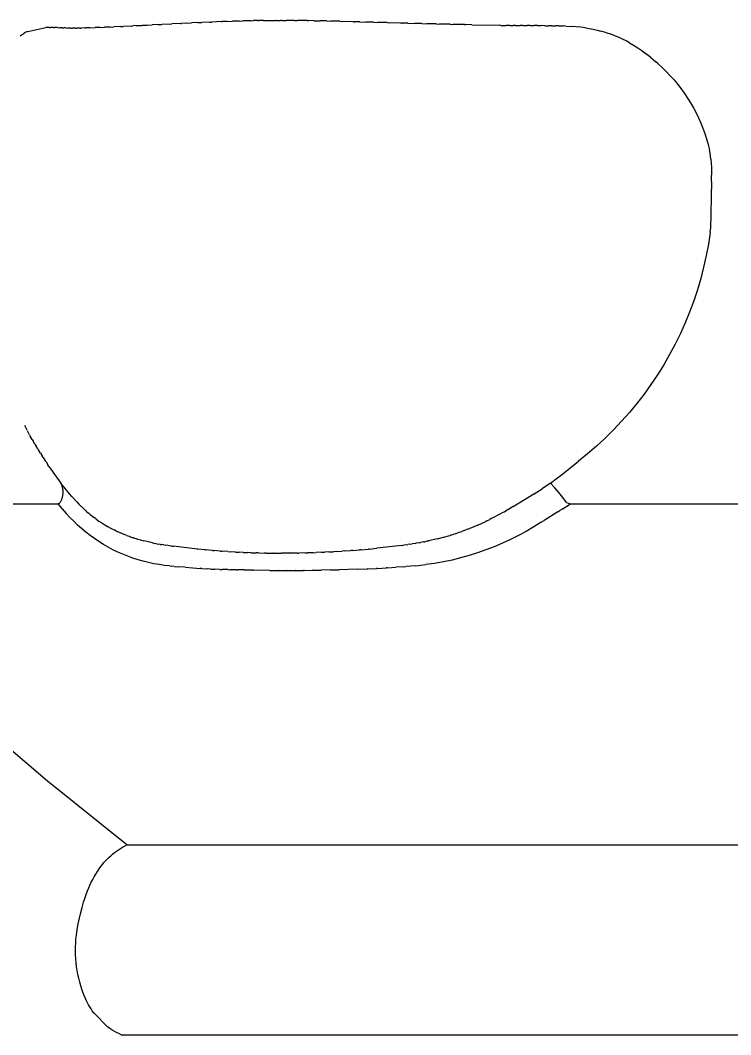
# Model space of a CAD drawing. Header units: millimetres. Extents: x 311 to 4068, y 1050 to 3803.
# Drawn here: x 945.37 to 966.59, y 3406.39 to 3436.69 of the extents above; entities that cross this region are included whole.
import ezdxf

# ---------------------------------------------------------------- set-up
doc = ezdxf.new("R2010")
doc.units = ezdxf.units.MM
doc.layers.add('ZANO_R', color=7, linetype='Continuous', lineweight=0)
doc.layers.add('ZANO_W', color=1, linetype='Continuous', lineweight=0)
doc.styles.get("Standard").update_dxf_attribs({"font": 'ARIALUNI.TTF'})
doc.dimstyles.new('pl i ang', dxfattribs={"dimtxt": 50, "dimasz": 50, "dimexe": 1.25, "dimexo": 0.625, "dimgap": 10, "dimtad": 1, "dimtoh": 1, "dimtxsty": 'Standard', "dimcen": 2.5, "dimclrd": 1, "dimclre": 1, "dimclrt": 1, "dimadec": 0, "dimazin": 0, "dimtfac": 1, "dimtmove": 0, "dimatfit": 3, "dimfxl": 1, "dimarcsym": 1})

# ---------------------------------------------------------------- blocks, each defined once
blk = doc.blocks.new('*D409')
at = {"layer": 'ZANO_W', "color": 1, "lineweight": -2}
for p, q in [((748.743, 3712.066), (1183.473, 3712.066)), ((1173.473, 3672.066), (1173.473, 2589.419)), ((1034.368, 2549.419), (1183.473, 2549.419))]:
    blk.add_line(p, q, dxfattribs=at)
at = {"layer": 'ZANO_W', "color": 1}
for points in [[(1180.14, 3672.066), (1166.807, 3672.066), (1173.473, 3712.066)], [(1166.807, 2589.419), (1180.14, 2589.419), (1173.473, 2549.419)]]:
    blk.add_solid(points, dxfattribs=at)
at = {"layer": 'ZANO_W', "color": 1, "insert": (1143.037, 3130.743), "char_height": 40, "attachment_point": 5, "rotation": 90}
blk.add_mtext('1163', dxfattribs=at)

msp = doc.modelspace()

# ---------------------------------------------------------------- linework, layer by layer
at = {"layer": 'ZANO_R'}
for p, q in [((950.671, 3436.623), (950.786, 3436.628)), ((951.02, 3436.638), (950.786, 3436.628)), ((951.02, 3436.638), (951.089, 3436.641)), ((951.372, 3436.653), (951.089, 3436.641)), ((951.372, 3436.653), (951.394, 3436.654)), ((951.55, 3436.66), (951.394, 3436.654)), ((951.55, 3436.66), (951.703, 3436.665)), ((951.907, 3436.672), (951.703, 3436.665)), ((951.907, 3436.672), (952.016, 3436.675)), ((952.268, 3436.682), (952.016, 3436.675)), ((952.268, 3436.682), (952.333, 3436.684)), ((952.45, 3436.686), (952.333, 3436.684)), ((952.45, 3436.686), (952.493, 3436.687)), ((952.632, 3436.689), (952.493, 3436.687)), ((952.632, 3436.689), (952.979, 3436.692)), ((953, 3436.692), (952.979, 3436.692)), ((953, 3436.692), (953.142, 3436.692)), ((953.185, 3436.692), (953.142, 3436.692)), ((953.185, 3436.692), (953.307, 3436.692)), ((953.56, 3436.69), (953.307, 3436.692)), ((953.56, 3436.69), (953.638, 3436.689)), ((953.939, 3436.685), (953.638, 3436.689)), ((953.939, 3436.685), (953.972, 3436.685)), ((954.131, 3436.682), (953.972, 3436.685)), ((954.131, 3436.682), (954.324, 3436.677)), ((954.519, 3436.673), (954.324, 3436.678)), ((954.519, 3436.673), (954.648, 3436.67)), ((954.912, 3436.663), (954.648, 3436.67)), ((954.912, 3436.663), (954.991, 3436.661)), ((955.31, 3436.652), (954.991, 3436.661)), ((955.31, 3436.652), (955.337, 3436.651)), ((955.51, 3436.647), (955.337, 3436.652)), ((955.51, 3436.647), (955.688, 3436.642)), ((955.914, 3436.635), (955.688, 3436.642)), ((955.914, 3436.635), (956.043, 3436.631)), ((956.323, 3436.623), (956.043, 3436.631)), ((945.535, 3436.334), (945.505, 3436.319)), ((945.566, 3436.349), (945.535, 3436.334)), ((945.597, 3436.363), (945.566, 3436.349)), ((945.597, 3436.363), (946.129, 3436.476)), ((946.234, 3436.478), (946.129, 3436.476)), ((946.234, 3436.478), (946.269, 3436.478)), ((946.354, 3436.477), (946.269, 3436.478)), ((946.354, 3436.477), (946.403, 3436.476)), ((946.479, 3436.473), (946.403, 3436.476)), ((946.479, 3436.473), (946.534, 3436.471)), ((946.608, 3436.469), (946.534, 3436.471)), ((946.608, 3436.469), (946.663, 3436.467)), ((946.74, 3436.465), (946.663, 3436.467)), ((946.74, 3436.465), (946.794, 3436.463)), ((946.876, 3436.462), (946.794, 3436.463)), ((946.876, 3436.462), (946.926, 3436.461)), ((947.015, 3436.461), (946.926, 3436.461)), ((947.015, 3436.461), (947.059, 3436.461)), ((947.156, 3436.462), (947.059, 3436.461)), ((947.156, 3436.462), (947.193, 3436.462)), ((947.299, 3436.464), (947.193, 3436.462)), ((947.299, 3436.464), (947.328, 3436.465)), ((947.447, 3436.468), (947.328, 3436.465)), ((947.447, 3436.468), (947.603, 3436.473)), ((947.748, 3436.478), (947.603, 3436.473)), ((947.748, 3436.478), (947.881, 3436.483)), ((948.053, 3436.491), (947.881, 3436.483)), ((948.053, 3436.491), (948.162, 3436.496)), ((948.363, 3436.505), (948.162, 3436.496)), ((948.363, 3436.505), (948.444, 3436.509)), ((948.677, 3436.521), (948.444, 3436.509)), ((948.677, 3436.521), (948.731, 3436.524)), ((948.997, 3436.537), (948.731, 3436.524)), ((948.836, 3436.529), (949.308, 3436.553)), ((949.158, 3436.546), (949.019, 3436.539)), ((949.486, 3436.563), (949.308, 3436.554)), ((949.486, 3436.563), (949.598, 3436.569)), ((949.818, 3436.58), (949.598, 3436.569)), ((949.818, 3436.58), (949.892, 3436.584)), ((950.156, 3436.597), (949.892, 3436.584)), ((950.156, 3436.597), (950.187, 3436.599)), ((950.326, 3436.606), (950.187, 3436.599)), ((950.326, 3436.606), (950.485, 3436.614)), ((950.671, 3436.623), (950.485, 3436.614)), ((956.323, 3436.623), (956.403, 3436.621)), ((956.736, 3436.612), (956.403, 3436.621)), ((956.736, 3436.612), (956.769, 3436.611)), ((956.944, 3436.606), (956.769, 3436.611)), ((956.944, 3436.606), (957.138, 3436.601)), ((957.363, 3436.595), (957.138, 3436.601)), ((957.363, 3436.595), (957.513, 3436.591)), ((957.785, 3436.584), (957.513, 3436.591)), ((957.785, 3436.584), (957.894, 3436.581)), ((958.211, 3436.574), (957.894, 3436.581)), ((958.211, 3436.574), (958.283, 3436.572)), ((958.639, 3436.564), (958.283, 3436.572)), ((958.639, 3436.564), (958.674, 3436.563)), ((958.855, 3436.559), (958.674, 3436.563)), ((958.855, 3436.559), (959.68, 3436.543)), ((959.722, 3436.542), (959.68, 3436.543)), ((959.722, 3436.542), (959.885, 3436.54)), ((959.993, 3436.539), (959.885, 3436.54)), ((959.993, 3436.539), (960.091, 3436.537)), ((960.159, 3436.537), (960.091, 3436.537)), ((960.159, 3436.537), (960.297, 3436.536)), ((960.379, 3436.535), (960.297, 3436.535)), ((960.379, 3436.535), (960.506, 3436.534)), ((960.598, 3436.534), (960.506, 3436.534)), ((960.598, 3436.534), (960.715, 3436.533)), ((960.817, 3436.533), (960.715, 3436.533)), ((960.817, 3436.533), (960.928, 3436.533)), ((961.033, 3436.532), (960.928, 3436.533)), ((961.033, 3436.532), (961.143, 3436.532)), ((961.247, 3436.531), (961.143, 3436.532)), ((961.247, 3436.531), (961.367, 3436.529)), ((961.456, 3436.527), (961.367, 3436.529)), ((961.456, 3436.527), (961.59, 3436.523)), ((961.661, 3436.52), (961.59, 3436.523)), ((961.661, 3436.52), (961.825, 3436.511)), ((961.967, 3436.499), (961.825, 3436.511)), ((962.108, 3436.484), (961.967, 3436.499)), ((962.249, 3436.466), (962.108, 3436.484)), ((962.249, 3436.466), (962.365, 3436.447)), ((962.365, 3436.447), (962.481, 3436.424)), ((962.481, 3436.424), (962.596, 3436.399)), ((962.596, 3436.399), (962.71, 3436.37)), ((962.821, 3436.338), (962.71, 3436.37)), ((962.931, 3436.302), (962.821, 3436.338)), ((945.367, 3436.233), (945.402, 3436.257)), ((945.402, 3436.257), (945.438, 3436.28)), ((945.438, 3436.28), (945.475, 3436.302)), ((945.505, 3436.319), (945.475, 3436.302)), ((963.04, 3436.264), (962.931, 3436.302)), ((963.148, 3436.221), (963.04, 3436.264)), ((963.254, 3436.176), (963.148, 3436.221)), ((963.359, 3436.127), (963.254, 3436.176)), ((963.462, 3436.075), (963.359, 3436.127)), ((963.564, 3436.02), (963.462, 3436.075)), ((963.564, 3436.02), (963.688, 3435.947)), ((963.688, 3435.947), (963.81, 3435.87)), ((963.81, 3435.87), (963.929, 3435.789)), ((963.929, 3435.789), (964.045, 3435.704)), ((964.122, 3435.645), (964.045, 3435.704)), ((964.122, 3435.645), (964.125, 3435.643)), ((964.198, 3435.583), (964.125, 3435.643)), ((964.198, 3435.583), (964.274, 3435.52)), ((964.274, 3435.52), (964.348, 3435.456)), ((964.422, 3435.389), (964.348, 3435.456)), ((964.422, 3435.389), (964.547, 3435.276)), ((964.547, 3435.276), (964.667, 3435.158)), ((964.667, 3435.158), (964.784, 3435.036)), ((964.784, 3435.036), (964.896, 3434.91)), ((964.896, 3434.91), (965.004, 3434.78)), ((965.004, 3434.78), (965.108, 3434.647)), ((965.108, 3434.647), (965.206, 3434.51)), ((965.206, 3434.51), (965.3, 3434.37)), ((965.3, 3434.37), (965.389, 3434.226)), ((965.389, 3434.226), (965.473, 3434.08)), ((965.473, 3434.08), (965.552, 3433.931)), ((965.552, 3433.931), (965.626, 3433.779)), ((965.626, 3433.779), (965.694, 3433.625)), ((965.694, 3433.625), (965.757, 3433.469)), ((965.757, 3433.469), (965.815, 3433.31)), ((965.815, 3433.31), (965.867, 3433.149)), ((965.867, 3433.149), (965.914, 3432.987)), ((965.914, 3432.987), (965.955, 3432.824)), ((965.972, 3432.729), (965.955, 3432.824)), ((965.987, 3432.635), (965.972, 3432.729)), ((965.998, 3432.54), (965.987, 3432.635)), ((965.998, 3432.54), (966.008, 3432.422)), ((966.008, 3432.422), (966.015, 3432.303)), ((966.015, 3432.303), (966.017, 3432.185)), ((966.017, 3432.185), (966.017, 3432.066)), ((966.016, 3431.878), (965.983, 3430.462)), ((966.016, 3431.878), (966.017, 3432.066)), ((965.974, 3430.357), (965.921, 3430.009)), ((965.974, 3430.357), (965.983, 3430.462)), ((965.921, 3430.009), (965.857, 3429.664)), ((965.857, 3429.664), (965.78, 3429.32)), ((965.78, 3429.32), (965.693, 3428.98)), ((965.693, 3428.98), (965.593, 3428.643)), ((965.593, 3428.643), (965.483, 3428.309)), ((965.483, 3428.309), (965.361, 3427.979)), ((965.361, 3427.979), (965.228, 3427.654)), ((965.228, 3427.654), (965.084, 3427.333)), ((965.084, 3427.333), (964.929, 3427.017)), ((964.929, 3427.017), (964.764, 3426.707)), ((964.764, 3426.707), (964.589, 3426.402)), ((964.589, 3426.402), (964.403, 3426.104)), ((964.403, 3426.104), (964.207, 3425.812)), ((964.207, 3425.812), (964.002, 3425.527)), ((964.002, 3425.527), (963.787, 3425.248)), ((963.787, 3425.248), (963.562, 3424.978)), ((963.562, 3424.978), (963.329, 3424.715)), ((945.568, 3424.451), (945.498, 3424.584)), ((963.329, 3424.715), (963.087, 3424.46)), ((945.646, 3424.309), (945.58, 3424.428)), ((945.646, 3424.31), (945.665, 3424.275)), ((945.725, 3424.169), (945.665, 3424.275)), ((962.837, 3424.213), (962.578, 3423.975)), ((963.087, 3424.46), (962.837, 3424.213)), ((945.725, 3424.169), (945.751, 3424.124)), ((945.805, 3424.032), (945.751, 3424.124)), ((945.805, 3424.032), (945.839, 3423.974)), ((945.886, 3423.896), (945.839, 3423.974)), ((962.578, 3423.975), (962.311, 3423.746)), ((945.886, 3423.896), (945.929, 3423.827)), ((945.968, 3423.762), (945.928, 3423.827)), ((945.969, 3423.762), (946.019, 3423.681)), ((946.051, 3423.63), (946.019, 3423.681)), ((946.052, 3423.63), (946.11, 3423.538)), ((962.311, 3423.746), (962.037, 3423.526)), ((946.136, 3423.499), (946.11, 3423.538)), ((946.136, 3423.499), (946.203, 3423.397)), ((946.221, 3423.369), (946.203, 3423.397)), ((946.221, 3423.369), (946.296, 3423.259)), ((961.628, 3423.187), (962.037, 3423.526)), ((946.309, 3423.24), (946.296, 3423.259)), ((946.309, 3423.24), (946.39, 3423.124)), ((946.398, 3423.113), (946.39, 3423.124)), ((946.398, 3423.113), (946.582, 3422.862)), ((961.207, 3422.862), (961.628, 3423.187)), ((946.582, 3422.862), (946.59, 3422.842)), ((946.708, 3422.703), (946.582, 3422.862)), ((946.59, 3422.842), (946.598, 3422.822)), ((946.598, 3422.822), (946.605, 3422.801)), ((946.605, 3422.801), (946.611, 3422.78)), ((946.611, 3422.78), (946.617, 3422.759)), ((946.617, 3422.759), (946.622, 3422.737)), ((946.622, 3422.737), (946.626, 3422.716)), ((946.626, 3422.716), (946.63, 3422.694)), ((946.63, 3422.694), (946.632, 3422.673)), ((946.839, 3422.547), (946.708, 3422.703)), ((960.718, 3422.55), (960.956, 3422.702)), ((961.207, 3422.862), (960.956, 3422.702)), ((961.333, 3422.726), (961.207, 3422.862)), ((961.455, 3422.585), (961.333, 3422.726)), ((946.6, 3422.392), (946.593, 3422.371)), ((946.607, 3422.412), (946.6, 3422.392)), ((946.613, 3422.433), (946.607, 3422.412)), ((946.619, 3422.455), (946.613, 3422.433)), ((946.624, 3422.476), (946.619, 3422.455)), ((946.627, 3422.498), (946.624, 3422.476)), ((946.631, 3422.519), (946.627, 3422.498)), ((946.633, 3422.541), (946.631, 3422.519)), ((946.632, 3422.673), (946.634, 3422.651)), ((946.635, 3422.563), (946.633, 3422.541)), ((946.634, 3422.651), (946.636, 3422.629)), ((946.636, 3422.585), (946.635, 3422.563)), ((946.636, 3422.629), (946.636, 3422.607)), ((946.636, 3422.607), (946.636, 3422.585)), ((946.839, 3422.547), (946.84, 3422.545)), ((946.908, 3422.468), (946.84, 3422.545)), ((946.907, 3422.468), (947.045, 3422.317)), ((960.092, 3422.166), (960.708, 3422.544)), ((960.718, 3422.55), (960.708, 3422.544)), ((961.573, 3422.44), (961.455, 3422.585)), ((961.686, 3422.292), (961.573, 3422.44)), ((943.893, 3422.253), (946.485, 3422.253)), ((946.485, 3422.253), (946.611, 3422.109)), ((946.485, 3422.253), (946.488, 3422.253)), ((946.488, 3422.253), (946.49, 3422.253)), ((946.49, 3422.253), (946.493, 3422.253)), ((946.493, 3422.253), (946.495, 3422.253)), ((946.495, 3422.253), (946.498, 3422.253)), ((946.498, 3422.253), (946.5, 3422.253)), ((946.5, 3422.253), (946.503, 3422.253)), ((946.503, 3422.253), (946.505, 3422.254)), ((946.505, 3422.254), (946.507, 3422.254)), ((946.507, 3422.254), (946.51, 3422.255)), ((946.51, 3422.255), (946.512, 3422.255)), ((946.512, 3422.255), (946.514, 3422.256)), ((946.514, 3422.256), (946.517, 3422.257)), ((946.517, 3422.257), (946.519, 3422.258)), ((946.519, 3422.258), (946.521, 3422.259)), ((946.521, 3422.259), (946.523, 3422.26)), ((946.523, 3422.26), (946.526, 3422.261)), ((946.526, 3422.261), (946.528, 3422.262)), ((946.528, 3422.262), (946.53, 3422.263)), ((946.53, 3422.263), (946.532, 3422.264)), ((946.532, 3422.264), (946.534, 3422.266)), ((946.534, 3422.266), (946.536, 3422.267)), ((946.536, 3422.267), (946.538, 3422.269)), ((946.538, 3422.269), (946.54, 3422.27)), ((946.54, 3422.27), (946.541, 3422.272)), ((946.541, 3422.272), (946.543, 3422.274)), ((946.543, 3422.274), (946.545, 3422.276)), ((946.545, 3422.276), (946.547, 3422.277)), ((946.547, 3422.277), (946.548, 3422.279)), ((946.548, 3422.279), (946.55, 3422.281)), ((946.55, 3422.281), (946.551, 3422.283)), ((946.551, 3422.283), (946.552, 3422.285)), ((946.552, 3422.285), (946.554, 3422.287)), ((946.554, 3422.287), (946.555, 3422.289)), ((946.555, 3422.289), (946.556, 3422.292)), ((946.566, 3422.311), (946.556, 3422.292)), ((946.576, 3422.331), (946.566, 3422.311)), ((946.585, 3422.351), (946.576, 3422.331)), ((946.593, 3422.371), (946.585, 3422.351)), ((946.622, 3422.096), (946.611, 3422.109)), ((946.622, 3422.096), (946.741, 3421.964)), ((947.051, 3422.311), (947.045, 3422.318)), ((947.051, 3422.311), (947.116, 3422.244)), ((947.126, 3422.234), (947.116, 3422.244)), ((947.126, 3422.234), (947.188, 3422.172)), ((947.204, 3422.157), (947.188, 3422.172)), ((947.204, 3422.157), (947.261, 3422.102)), ((947.284, 3422.081), (947.261, 3422.102)), ((947.284, 3422.081), (947.335, 3422.034)), ((959.963, 3422.09), (959.863, 3422.033)), ((959.963, 3422.09), (959.981, 3422.1)), ((960.092, 3422.166), (959.981, 3422.1)), ((961.55, 3422.093), (961.482, 3422.05)), ((961.55, 3422.093), (961.798, 3422.253)), ((961.686, 3422.292), (961.798, 3422.253)), ((961.798, 3422.253), (971.43, 3422.253)), ((946.85, 3421.844), (946.741, 3421.964)), ((946.962, 3421.728), (946.85, 3421.844)), ((947.369, 3422.005), (947.335, 3422.035)), ((947.368, 3422.005), (947.411, 3421.969)), ((947.456, 3421.932), (947.411, 3421.969)), ((947.456, 3421.932), (947.57, 3421.842)), ((947.629, 3421.799), (947.57, 3421.843)), ((947.628, 3421.799), (947.716, 3421.736)), ((959.303, 3421.74), (959.388, 3421.782)), ((959.436, 3421.806), (959.388, 3421.782)), ((959.436, 3421.806), (959.745, 3421.967)), ((959.831, 3422.015), (959.744, 3421.968)), ((959.831, 3422.015), (959.863, 3422.033)), ((961.426, 3422.014), (961.013, 3421.754)), ((961.426, 3422.014), (961.482, 3422.05)), ((947.079, 3421.616), (946.962, 3421.728)), ((947.199, 3421.508), (947.079, 3421.616)), ((947.323, 3421.405), (947.199, 3421.508)), ((947.716, 3421.736), (947.806, 3421.677)), ((947.806, 3421.677), (947.897, 3421.62)), ((947.897, 3421.62), (947.99, 3421.566)), ((948.015, 3421.552), (947.99, 3421.566)), ((948.015, 3421.552), (948.079, 3421.517)), ((948.118, 3421.497), (948.079, 3421.517)), ((948.118, 3421.497), (948.169, 3421.47)), ((958.761, 3421.503), (958.678, 3421.471)), ((958.761, 3421.503), (958.797, 3421.517)), ((959.033, 3421.616), (958.797, 3421.517)), ((959.033, 3421.616), (959.269, 3421.724)), ((959.303, 3421.74), (959.269, 3421.724)), ((960.707, 3421.561), (960.479, 3421.427)), ((960.931, 3421.703), (960.707, 3421.561)), ((960.931, 3421.703), (961.013, 3421.754)), ((947.451, 3421.305), (947.323, 3421.405)), ((947.581, 3421.211), (947.451, 3421.305)), ((947.716, 3421.121), (947.581, 3421.211)), ((948.223, 3421.444), (948.169, 3421.47)), ((948.223, 3421.444), (948.261, 3421.426)), ((948.327, 3421.396), (948.261, 3421.426)), ((948.327, 3421.396), (948.355, 3421.384)), ((948.433, 3421.35), (948.355, 3421.384)), ((948.433, 3421.35), (948.45, 3421.343)), ((948.548, 3421.305), (948.45, 3421.343)), ((948.548, 3421.305), (948.646, 3421.269)), ((948.65, 3421.267), (948.646, 3421.269)), ((948.65, 3421.267), (948.747, 3421.234)), ((948.759, 3421.23), (948.747, 3421.234)), ((948.759, 3421.23), (948.849, 3421.202)), ((948.869, 3421.195), (948.849, 3421.202)), ((948.869, 3421.195), (948.953, 3421.171)), ((948.981, 3421.163), (948.953, 3421.171)), ((957.819, 3421.202), (957.575, 3421.144)), ((957.819, 3421.202), (958.008, 3421.252)), ((958.008, 3421.252), (958.195, 3421.306)), ((958.22, 3421.314), (958.195, 3421.306)), ((958.22, 3421.314), (958.317, 3421.344)), ((958.355, 3421.357), (958.317, 3421.344)), ((958.355, 3421.357), (958.438, 3421.385)), ((958.49, 3421.402), (958.438, 3421.385)), ((958.49, 3421.402), (958.558, 3421.427)), ((958.624, 3421.451), (958.558, 3421.427)), ((958.624, 3421.451), (958.678, 3421.471)), ((960.01, 3421.181), (959.769, 3421.07)), ((960.246, 3421.3), (960.01, 3421.181)), ((960.479, 3421.427), (960.246, 3421.3)), ((947.853, 3421.035), (947.716, 3421.121)), ((947.993, 3420.955), (947.853, 3421.035)), ((948.136, 3420.879), (947.993, 3420.955)), ((948.281, 3420.808), (948.136, 3420.879)), ((948.981, 3421.163), (949.058, 3421.142)), ((949.188, 3421.11), (949.058, 3421.142)), ((949.318, 3421.081), (949.188, 3421.11)), ((949.318, 3421.081), (949.38, 3421.068)), ((949.431, 3421.059), (949.38, 3421.068)), ((949.431, 3421.059), (949.488, 3421.048)), ((949.545, 3421.038), (949.488, 3421.048)), ((949.545, 3421.038), (949.598, 3421.03)), ((949.658, 3421.02), (949.598, 3421.03)), ((949.658, 3421.02), (949.711, 3421.012)), ((949.883, 3420.988), (949.711, 3421.012)), ((949.883, 3420.989), (949.944, 3420.98)), ((950.657, 3420.895), (949.944, 3420.98)), ((950.657, 3420.895), (950.669, 3420.894)), ((950.882, 3420.873), (950.669, 3420.894)), ((950.882, 3420.874), (950.911, 3420.871)), ((951.11, 3420.854), (950.911, 3420.871)), ((955.305, 3420.857), (955.498, 3420.873)), ((955.548, 3420.877), (955.498, 3420.872)), ((955.548, 3420.877), (955.758, 3420.896)), ((955.791, 3420.899), (955.758, 3420.896)), ((955.791, 3420.899), (956.021, 3420.922)), ((956.768, 3421.008), (956.021, 3420.922)), ((956.768, 3421.008), (956.814, 3421.014)), ((956.897, 3421.025), (956.814, 3421.014)), ((956.897, 3421.025), (956.942, 3421.031)), ((957.027, 3421.043), (956.942, 3421.031)), ((957.027, 3421.043), (957.069, 3421.05)), ((957.158, 3421.064), (957.069, 3421.05)), ((957.158, 3421.064), (957.196, 3421.07)), ((957.289, 3421.087), (957.196, 3421.07)), ((957.289, 3421.087), (957.322, 3421.093)), ((957.421, 3421.112), (957.322, 3421.093)), ((957.421, 3421.112), (957.448, 3421.118)), ((957.553, 3421.14), (957.448, 3421.118)), ((957.553, 3421.14), (957.575, 3421.144)), ((959.278, 3420.871), (959.028, 3420.784)), ((959.525, 3420.966), (959.278, 3420.871)), ((959.769, 3421.07), (959.525, 3420.966)), ((948.429, 3420.743), (948.281, 3420.808)), ((948.579, 3420.683), (948.429, 3420.743)), ((948.731, 3420.628), (948.579, 3420.683)), ((948.885, 3420.578), (948.731, 3420.628)), ((949.04, 3420.534), (948.885, 3420.578)), ((951.11, 3420.854), (951.154, 3420.851)), ((951.339, 3420.838), (951.154, 3420.851)), ((951.339, 3420.838), (951.4, 3420.834)), ((951.567, 3420.823), (951.4, 3420.834)), ((951.567, 3420.823), (951.649, 3420.818)), ((951.794, 3420.81), (951.649, 3420.818)), ((951.794, 3420.81), (951.903, 3420.804)), ((952.02, 3420.799), (951.903, 3420.804)), ((952.02, 3420.799), (952.158, 3420.792)), ((952.249, 3420.789), (952.158, 3420.792)), ((952.249, 3420.789), (952.412, 3420.783)), ((952.481, 3420.781), (952.412, 3420.783)), ((952.481, 3420.781), (952.665, 3420.776)), ((952.713, 3420.775), (952.665, 3420.776)), ((952.713, 3420.775), (952.919, 3420.772)), ((952.945, 3420.772), (952.919, 3420.772)), ((952.945, 3420.772), (953.174, 3420.771)), ((953.414, 3420.772), (953.174, 3420.771)), ((953.414, 3420.772), (953.429, 3420.772)), ((953.649, 3420.776), (953.429, 3420.772)), ((953.649, 3420.776), (953.685, 3420.777)), ((953.884, 3420.782), (953.685, 3420.777)), ((953.884, 3420.782), (953.942, 3420.784)), ((954.119, 3420.79), (953.942, 3420.784)), ((954.119, 3420.79), (954.201, 3420.794)), ((954.354, 3420.801), (954.201, 3420.794)), ((954.354, 3420.801), (954.461, 3420.806)), ((954.588, 3420.812), (954.461, 3420.806)), ((954.588, 3420.812), (954.722, 3420.82)), ((954.824, 3420.826), (954.722, 3420.82)), ((954.824, 3420.826), (954.98, 3420.835)), ((955.063, 3420.841), (954.98, 3420.835)), ((955.063, 3420.841), (955.239, 3420.853)), ((955.305, 3420.857), (955.239, 3420.853)), ((958.263, 3420.571), (958.004, 3420.517)), ((958.521, 3420.633), (958.263, 3420.571)), ((958.776, 3420.704), (958.521, 3420.633)), ((959.028, 3420.784), (958.776, 3420.704)), ((949.197, 3420.495), (949.04, 3420.534)), ((949.355, 3420.461), (949.197, 3420.495)), ((949.514, 3420.434), (949.355, 3420.461)), ((949.674, 3420.411), (949.514, 3420.434)), ((949.835, 3420.395), (949.674, 3420.411)), ((949.835, 3420.395), (949.892, 3420.389)), ((949.964, 3420.381), (949.892, 3420.388)), ((949.964, 3420.381), (950.098, 3420.369)), ((950.288, 3420.353), (950.098, 3420.368)), ((950.288, 3420.353), (950.52, 3420.335)), ((950.523, 3420.335), (950.52, 3420.335)), ((950.523, 3420.335), (950.737, 3420.321)), ((950.789, 3420.317), (950.737, 3420.321)), ((950.789, 3420.317), (950.955, 3420.307)), ((951.057, 3420.302), (950.955, 3420.307)), ((951.057, 3420.302), (951.177, 3420.296)), ((951.327, 3420.29), (951.177, 3420.296)), ((951.327, 3420.29), (951.402, 3420.287)), ((951.571, 3420.283), (951.402, 3420.287)), ((951.571, 3420.283), (951.63, 3420.281)), ((951.817, 3420.277), (951.63, 3420.281)), ((951.817, 3420.277), (951.861, 3420.276)), ((952.065, 3420.273), (951.861, 3420.276)), ((952.065, 3420.273), (952.096, 3420.272)), ((952.315, 3420.268), (952.096, 3420.272)), ((952.315, 3420.268), (952.334, 3420.268)), ((952.819, 3420.261), (952.334, 3420.268)), ((952.819, 3420.261), (953.067, 3420.259)), ((953.59, 3420.26), (953.83, 3420.262)), ((953.849, 3420.262), (953.83, 3420.262)), ((953.849, 3420.262), (954.091, 3420.266)), ((954.11, 3420.266), (954.091, 3420.266)), ((954.11, 3420.266), (954.356, 3420.27)), ((954.637, 3420.275), (954.356, 3420.27)), ((954.637, 3420.275), (954.895, 3420.279)), ((955.447, 3420.293), (954.895, 3420.279)), ((955.447, 3420.293), (955.728, 3420.304)), ((955.738, 3420.305), (955.728, 3420.304)), ((955.738, 3420.305), (956.012, 3420.319)), ((956.038, 3420.32), (956.012, 3420.319)), ((956.038, 3420.32), (956.299, 3420.335)), ((956.339, 3420.338), (956.299, 3420.335)), ((956.339, 3420.338), (956.589, 3420.354)), ((956.804, 3420.368), (956.589, 3420.354)), ((956.804, 3420.368), (956.884, 3420.374)), ((957.181, 3420.4), (956.884, 3420.374)), ((957.181, 3420.4), (957.481, 3420.434)), ((957.743, 3420.471), (957.481, 3420.434)), ((958.004, 3420.517), (957.743, 3420.471)), ((953.076, 3420.259), (953.067, 3420.259)), ((953.076, 3420.259), (953.318, 3420.259)), ((953.332, 3420.259), (953.318, 3420.259)), ((953.332, 3420.259), (953.573, 3420.26)), ((953.59, 3420.26), (953.573, 3420.26)), ((946.182, 3413.965), (945.01, 3414.96)), ((948.547, 3412.06), (946.182, 3413.965)), ((948.069, 3411.738), (948.124, 3411.785)), ((948.124, 3411.785), (948.18, 3411.831)), ((948.18, 3411.831), (948.238, 3411.874)), ((948.238, 3411.874), (948.297, 3411.915)), ((948.297, 3411.915), (948.358, 3411.955)), ((948.358, 3411.955), (948.42, 3411.992)), ((948.42, 3411.992), (948.483, 3412.027)), ((948.483, 3412.027), (948.547, 3412.06)), ((948.549, 3412.06), (948.547, 3412.06)), ((948.547, 3412.06), (948.547, 3412.06)), ((948.547, 3412.06), (948.547, 3412.06)), ((948.547, 3412.06), (948.547, 3412.06)), ((948.547, 3412.06), (948.553, 3412.06)), ((948.553, 3412.06), (948.581, 3412.06)), ((948.581, 3412.06), (948.705, 3412.06)), ((948.705, 3412.06), (949.173, 3412.06)), ((949.173, 3412.06), (950.693, 3412.06)), ((950.693, 3412.06), (987.239, 3412.06)), ((947.777, 3411.419), (947.821, 3411.476)), ((947.821, 3411.476), (947.867, 3411.532)), ((947.867, 3411.532), (947.915, 3411.586)), ((947.915, 3411.586), (947.965, 3411.639)), ((947.965, 3411.639), (948.016, 3411.689)), ((948.016, 3411.689), (948.069, 3411.738)), ((947.573, 3411.108), (947.621, 3411.188)), ((947.621, 3411.188), (947.67, 3411.267)), ((947.67, 3411.267), (947.723, 3411.344)), ((947.723, 3411.344), (947.777, 3411.419)), ((947.447, 3410.86), (947.486, 3410.944)), ((947.486, 3410.944), (947.529, 3411.027)), ((947.529, 3411.027), (947.573, 3411.108)), ((947.295, 3410.464), (947.334, 3410.576)), ((947.334, 3410.576), (947.376, 3410.688)), ((947.376, 3410.688), (947.41, 3410.774)), ((947.41, 3410.774), (947.447, 3410.86)), ((947.214, 3410.195), (947.259, 3410.35)), ((947.259, 3410.35), (947.295, 3410.464)), ((947.132, 3409.872), (947.173, 3410.039)), ((947.173, 3410.039), (947.214, 3410.195)), ((947.067, 3409.534), (947.097, 3409.704)), ((947.097, 3409.704), (947.132, 3409.872)), ((947.03, 3409.247), (947.043, 3409.364)), ((947.043, 3409.364), (947.067, 3409.534)), ((947.016, 3409.012), (947.021, 3409.13)), ((947.021, 3409.13), (947.03, 3409.247)), ((947.015, 3408.894), (947.016, 3409.012)), ((947.017, 3408.776), (947.015, 3408.894)), ((947.024, 3408.659), (947.017, 3408.776)), ((947.034, 3408.541), (947.024, 3408.659)), ((947.048, 3408.424), (947.034, 3408.541)), ((947.065, 3408.308), (947.048, 3408.424)), ((947.087, 3408.192), (947.065, 3408.308)), ((947.112, 3408.077), (947.087, 3408.192)), ((947.141, 3407.963), (947.112, 3408.077)), ((947.173, 3407.849), (947.141, 3407.963)), ((947.204, 3407.753), (947.173, 3407.849)), ((947.238, 3407.657), (947.204, 3407.753)), ((947.275, 3407.562), (947.238, 3407.657)), ((947.315, 3407.468), (947.275, 3407.562)), ((947.344, 3407.405), (947.315, 3407.468)), ((947.375, 3407.342), (947.344, 3407.405)), ((947.408, 3407.28), (947.375, 3407.342)), ((947.443, 3407.219), (947.408, 3407.28)), ((947.48, 3407.159), (947.443, 3407.219)), ((947.518, 3407.1), (947.48, 3407.159)), ((947.559, 3407.043), (947.518, 3407.1)), ((947.976, 3406.624), (947.559, 3407.043)), ((948.04, 3406.58), (947.976, 3406.624)), ((948.105, 3406.538), (948.04, 3406.58)), ((948.172, 3406.498), (948.105, 3406.538)), ((948.239, 3406.46), (948.172, 3406.498)), ((948.308, 3406.424), (948.239, 3406.46)), ((948.379, 3406.391), (948.308, 3406.424)), ((948.38, 3406.391), (948.379, 3406.391)), ((948.379, 3406.391), (948.379, 3406.391)), ((948.379, 3406.391), (948.379, 3406.391)), ((948.379, 3406.391), (948.379, 3406.391)), ((948.379, 3406.391), (948.384, 3406.391)), ((948.384, 3406.391), (948.413, 3406.391)), ((948.413, 3406.391), (948.537, 3406.391)), ((948.537, 3406.391), (949.01, 3406.391)), ((949.01, 3406.391), (950.543, 3406.391)), ((950.543, 3406.391), (987.408, 3406.391))]:
    msp.add_line(p, q, dxfattribs=at)

# ---------------------------------------------------------------- dimensions: what is measured, and where the dimension line sits
at = {"layer": 'ZANO_W'}
dim = msp.add_linear_dim(base=(1173.473, 2549.419), p1=(738.743, 3712.066), p2=(1024.368, 2549.419), angle=90, dimstyle='pl i ang', override={"dimtxt": 40, "dimasz": 40, "dimexe": 10, "dimexo": 10, "dimtoh": 0, "dimdec": 0, "dimtdec": 0, "dimtmove": 1}, dxfattribs=at)
dim.commit()
dim.dimension.update_dxf_attribs({"geometry": '*D409', "text_midpoint": (1143.037, 3130.743)})

doc.saveas('drawing.dxf')
